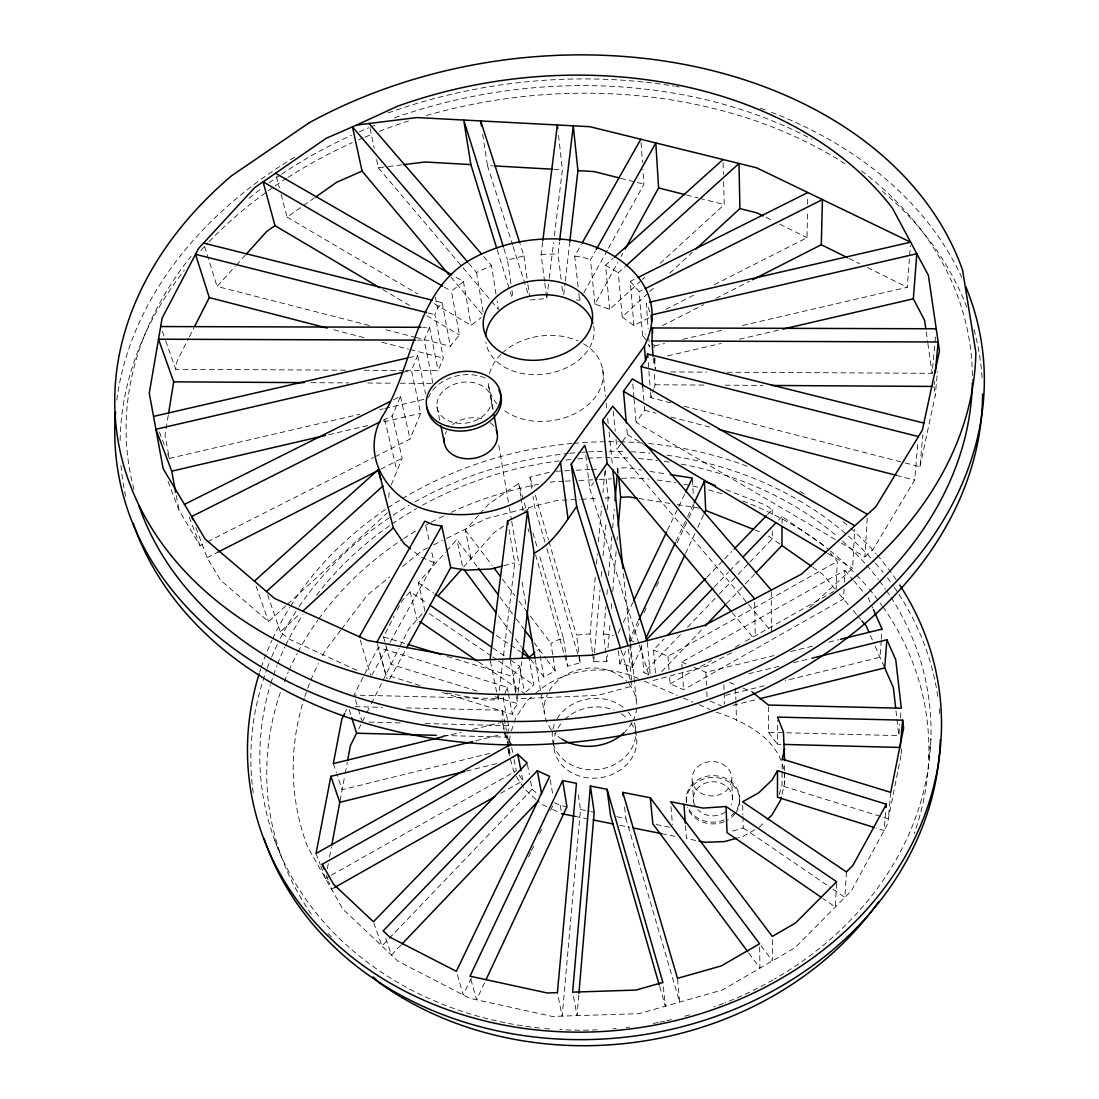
<?xml version="1.0" encoding="UTF-8"?>
<svg xmlns="http://www.w3.org/2000/svg" width="1099" height="1099" viewBox="0 0 1099 1099"><rect width="100%" height="100%" fill="white"/><g stroke="black" fill="none" stroke-linecap="round" stroke-linejoin="round"><path stroke-width="0.75" stroke-dasharray="5 3.75" d="M780.908 744.339L777.501 744.257L777.529 720.477M782.021 523.303L782.048 516.475L823.426 545.159L825.555 547.659M779.054 794.508L782.048 785.826L782.131 770.797M782.131 769.121L782.186 759.107M782.007 794.179L784.425 783.985L784.507 772.24M784.521 770.564L784.576 762.17M714.377 284.682L807.051 237.686L807.504 210.926M807.614 204.235L807.765 195.883M514.236 772.611L509.222 755.329L509.373 748.845M509.565 740.795L510.307 734.146M507.848 733.967L508.617 725.683L507.683 720.917M406.451 707.921L502.367 710.297L502.106 720.147L504.139 730.203M836.092 590.163L837.259 561.397L829.814 552.646M844.005 588.899L843.537 599.024L683.578 689.691L670.102 683.894L669.36 674.14M844.32 582.14L844.856 570.326L681.737 662.079L683.578 689.691M836.545 883.417L835.336 907.018L822.684 898.323M809.675 607.651L852.659 568.183L854.665 529.182M846.395 871.933L844.897 897.361L829.374 886.756M841.298 543.03L864.927 556.918L867.235 517.78M388.785 497.586L389.238 491.198M881.247 640.717L880.024 657.298L785.304 680.624M881.371 639.055L882.099 629.095M742.622 325.455L907.279 287.279L909.505 257.193M909.629 255.531L910.357 245.503M578.775 995.131L577.057 1015.641L572.634 992.15M592.595 653.534L593.652 661.694L606.854 661.584L607.431 654.743M608.008 647.902L610.014 623.944M611.319 608.544L611.745 603.406M612.761 591.427L616.209 550.365M617.075 540.104L617.363 536.683M606.854 661.584L603.53 633.807L605.879 606.483M606.909 594.518L607.349 589.394M608.53 575.739L611.909 536.463M612.651 527.918L614.272 509.139M617.363 473.271L617.803 468.147L626.334 467.721L641.569 470.111M885.657 812.463L884.077 830.556L875.999 828.028M864.927 556.918L873.101 549.418L914.643 480.084L917.995 441.578M578.239 794.769L580.519 809.496L562.166 1016.122L557.413 992.644M593.652 661.694L600.013 590.053M601.235 576.398L601.689 571.288M603.049 555.929L606.085 521.819M607.143 509.867L608.2 497.929L605.096 468.778L602.939 492.613M890.712 792.365L888.335 818.837L782.048 785.826M905.013 462.913L919.959 466.745L922.817 434.833M592.388 651.899L590.067 633.931L595.493 574.337M596.427 564.13L597.348 553.91M598.433 541.986L601.689 506.241M768.38 706.739L768.517 732.319L898.79 735.643L899.82 724.351M900.424 717.908L901.166 709.83M727.167 372.231L932.131 373.317L934.864 343.616M935.015 341.968L935.469 337.022M934.15 384.732L934.466 381.312M901.166 753.749L901.661 748.639M919.959 466.745L935.249 395.324L937.529 371.435M518.082 693.689L517.492 698.758L597.925 695.337L632.227 686.133L630.702 681.229M518.275 691.985L521.764 661.529M563.732 294.697L565.092 282.8M565.298 281.097L569.57 243.717M928.751 757.417L930.894 739.064M561.108 279.407L558.058 253.924L559.46 242.123M446.689 692.974L485.25 700.132L498.177 699.582L514.758 562.812L508.7 527.767M530.034 299.986L546.78 298.502L549.047 279.874M549.253 278.184L553.566 242.604M554.377 235.832L562.386 169.768L558.484 134.943M544.596 281.536L541.093 254.377L542.59 242.467M168.271 415.257L165.015 435.3L169.328 458.407L359.799 414.241M345.526 370.198L175.73 369.291L177.09 360.953L188.602 338.313M329.975 875.985L325.51 878.513L326.128 875.202M327.365 868.581L328.299 863.608M329.535 856.973L331.403 847.041M340.072 800.731L344.894 775.015M345.196 773.38L347.339 761.95M901.015 755.439L887.113 824.964L851.285 890.918L795.099 947.668L722.4 989.965L639.027 1013.663L552.179 1016.438L469.507 998.222L397.934 961.158L342.847 909.093L307.596 846.917A304.753 259.872 -7.7 0 1 304.272 698.208M670.843 402.838L650.924 397.728L653.534 389.623M654.056 388.002L655.1 384.76L654.248 372.973M511.378 730.931L515.898 717.317L527.355 700.516L531.889 696.56M442.609 692.576L512.395 714.391L514.263 708.8L517.739 703.731L512.601 676.476L519.69 666.228L511.269 660.499M507.367 719.323L503.26 698.662L507.134 687.246L378.18 647.462L363.824 675.734M391.244 484.947L402.165 458.269L392.316 415.724L400.489 396.299L391.299 400.901M375.047 456.799L410.064 439.037L420.642 413.306L411.438 370.322L417.634 355.623L409.281 357.546M405.558 370.514L438.158 370.693L443.309 358.137L434.888 314.657L437.512 308.421L442.169 302.706L433.871 300.631M432.924 383.414L424.145 340.154L429.544 327.323L422.703 327.31M484.535 982.808L476.581 999.788L470.001 976.173M618.38 650.828L619.822 663.906L626.293 665.06L632.145 667.574L642.956 644.467M685.515 553.594L694.884 533.578M697.769 527.41L704.267 513.549M632.145 667.574L629.301 639.81L638.052 621.347M675.967 541.299L686.902 518.206M687.631 516.667L693.455 504.359M471.306 977.918L463.242 994.98L456.373 971.31M528.537 856.932L530.735 852.288M531.463 850.736L533.661 846.079M539.54 833.674L543.208 825.912M550.544 810.403L554.212 802.641L560.229 805.457L566.947 806.803M619.822 663.906L627.158 648.396M630.098 642.201L638.89 623.586M644.028 612.734L646.226 608.077M656.501 586.358L658.699 581.714M677.039 542.933L688.043 519.676M688.771 518.124L693.909 507.271L693.744 504.015M618.215 633.051L620.427 628.449M623.353 622.309L632.9 602.362M667.423 530.226L685.034 493.396M358.7 728.994L361.53 723.362M362.23 721.947L366.036 714.35M366.791 712.825L370.597 705.228M371.352 703.703L399.143 648.163M399.871 646.693L408.718 628.999L424.942 610.687L418.224 582.69L445.521 552.22M345.402 712.042L346.817 709.267M363.068 677.231L354.015 695.09L503.26 698.662M477.131 691.12L391.038 664.373L383.537 636.912L394.101 616.072M397.124 610.124L401.657 601.194L410.133 591.729L426.989 603.186M189.371 336.816L193.974 327.763M389.637 679.113L405.929 649.372M641.17 280.63L609.698 309.423L594.985 304.093L617.817 262.4M621.086 256.438L622.707 253.457M371.805 675.239L389.266 643.739M390.09 642.242L434.16 562.729L431.522 551.094M576.343 299.89L579.585 300.343L582.896 294.381M583.72 292.897L607.651 249.72M608.475 248.237L643.959 184.206L642.915 169.232M594.985 304.093L590.465 259.886L595.424 251.012M578.088 286.743L574.695 256.149L581.398 244.308M638.917 643.506L589.655 488.107L593.542 482.612M771.264 591.757L771.374 631.513L616.979 449.367L621.718 442.663M622.666 441.317L627.405 434.6L626.801 427.951M835.391 539.554L636.046 422.332L644.605 410.215L644.206 405.188M340.608 630.29L325.634 650.017A304.753 259.872 -7.7 0 0 321.526 657.449M341.638 628.944L367.341 595.067L389.678 576.934M415.628 337.366L450.37 346.281L459.382 334.975L451.442 291.304L463.448 281.564L454.574 276.453M446.661 550.956L456.896 539.527L477.461 567.002M471.086 558.553L465.358 530.061L478.669 515.211M479.768 513.975L488.643 504.07L518.673 483.464L526.311 509.854M369.305 325.483L217.094 286.427L235.172 266.398M236.312 265.147L245.352 255.133M400.888 945.181L391.478 955.058L385.392 937.351M661.735 671.585L702.975 628.326M726.549 603.612L744.215 585.08M745.397 583.844L754.821 573.953M530.583 781.046L532.136 789.288L381.903 946.005L373.99 923.366M648.41 674.566L643.945 672.657L680.446 634.576M687.521 627.199L718.128 595.273M719.309 594.037L736.976 575.615M738.143 574.379L748.749 563.334M749.93 562.097L772.295 538.757L772.281 530.213M655.43 672.876L653.465 650.072L664.181 638.931M714.185 586.976L728.472 572.139M729.654 570.903L741.564 558.526M778.477 520.184L782.048 516.475M706.781 577.291L723.444 560.078M724.639 558.855L731.769 551.478M767.473 514.593L772.226 509.675L765.687 505.128L723.252 488.602M759.148 827.368L764.986 821.722M356.941 670.294L288.364 638.78L280.355 631.856L300.439 613.366M649.069 317.817L633.876 325.524L622.185 316.979L648.479 292.76M649.729 291.606L655.993 285.836M669.758 273.156L692.301 252.399M195.856 527.589L207.134 557.633L220.432 580.066L268.513 621.622L286.235 605.412M287.498 604.258L387.466 512.78M642.434 279.476L644.948 277.168M660.059 263.348L724.255 204.593L723.609 181.225M622.185 316.979L618.325 272.786L624.672 267.03M609.698 309.423L605.535 265.202L613.118 258.389M535.282 693.579C562.4 669.016 605.096 662.931 638.148 678.481M525.803 691.944L533.784 684.979L528.99 657.518M402.632 566.411L422.071 550.626L427.882 547.728M434.27 303.681L471.073 325.331L481.293 317.529M281.083 194.386L287.059 217.121L302.17 206.502M303.544 205.54L314.534 197.82M503.713 525.995L493.904 532.795L462.803 567.922L456.896 539.527M524.635 511.502L531.009 507.079M334.536 887.539L331.568 889.215L328.642 881.425M500.691 793.354L522.932 780.743L521.64 774.136M331.472 875.147L516.324 770.756L514.002 759.134M670.102 683.894L711.602 660.458M735.313 647.077L739.764 644.563M745.685 641.212L834.608 591.001M754.876 829.759L742.938 836.463L738.267 837.768M653.465 650.072L668 656.24L837.259 561.397M742.965 816.53L743.267 827.973L730.176 831.751M731.591 652.765L706.451 666.2L650.828 681.133M530.611 659.249L543.771 676.97L555.256 670.953L552.962 656.337M537.15 650.484L539.183 649.427L543.771 676.97M552.701 654.702L550.915 643.327L556.863 640.236L563.485 638.478L539.169 554.377M207.134 557.633L217.794 552.193M380.831 469.136L402.165 458.269M646.171 339.976L642.599 335.772L645.649 334.22M662.45 325.661L703.69 304.657M715.916 298.42L749.518 281.303M168.023 481.444L179.013 510.197L199.991 545.585L206.09 542.508M207.601 541.725L373.523 457.569M665.774 309.341L696.162 293.928M383.125 420.34L392.316 415.724M642.599 335.772L639.22 291.661L642.269 290.122M633.876 325.524L630.29 281.344L636.403 278.281M433.707 544.829L442.43 540.488M446.565 538.428L486.335 518.632L556.547 500.471L579.874 499.317M468.778 263.375L476.54 272.483L491.5 265.56L496.02 294.285M535.584 554.913L567.579 666.173L580.327 662.766L576.48 635.03L590.067 633.931M503.713 565.697L514.758 562.812M531.765 488.464L530.02 477.2L552.495 471.416M510.966 283.666L507.463 259.968L523.935 255.902L520.28 244.528M489.824 753.365L342.132 789.728L336.94 774.355M725.491 695.351L767.033 685.117M466.347 771.1L497.998 763.283M733.033 705.311L758.035 699.156M442.897 736.742L461.154 732.264M472.776 729.42L501.007 722.496M693.785 667.189L705.833 672.3L774.012 655.595M790.634 651.515L813.919 645.814M828.893 642.146L838.867 639.7M475.936 740.712L499.276 734.984M748.653 673.742L780.304 665.967M793.615 662.697L810.279 658.617M379.842 409.584L383.18 408.814M384.856 408.43L424.956 399.129M654.468 345.897L664.455 343.589M682.74 339.344L724.323 329.7M328.752 434.654L368.852 425.34M383.881 421.851L420.642 413.306M667.643 355.897L721.123 343.465M739.503 339.193L779.617 329.879M403.086 372.245L411.438 370.322M376.586 159.589L378.303 167.79L386.628 166.76M388.304 166.553L401.63 164.891M541.093 254.377L558.058 253.924M555.888 471.251L569.461 470.564M576.261 470.221L589.833 469.548M591.523 469.465L600.013 469.039M563.595 481.252L553.539 481.747A331.898 283.24 -7.7 0 0 550.201 482.269M565.271 481.17L572.043 480.826M578.885 480.497L597.677 479.562M599.395 479.466L611.36 478.876M621.608 478.367L631.87 477.859A331.898 283.24 -7.7 0 1 648.74 479.123M581.536 499.234L598.199 498.424M604.876 498.094L612.885 497.71M417.29 340.127L424.145 340.154M364.401 370.294L403.841 370.514M670.802 371.929L706.671 372.121M311.031 382.672L348.809 382.905M367.684 383.015L393.442 383.166M400.311 383.208L431.206 383.4M655.1 384.76L706.423 385.062M725.244 385.186L762.885 385.406M355.073 706.657L382.479 707.33M369.044 722.125L403.086 722.991M425.217 723.554L508.617 725.683M443.213 735.492L507.765 737.195L506.749 732.14M482.681 134.147L487.434 165.523L492.544 165.812M553.869 169.287L562.386 169.768M574.695 256.149L583.006 257.248L590.465 259.886M650.045 471.43L666.983 474.081M639.027 498.506L670.624 503.548M677.272 504.606L700.09 508.26M603.53 633.807L613.448 635.552M695.818 840.447L686.422 838.606L685.433 824.909M580.519 809.496L589.627 811.309M591.138 811.611L594.174 812.216M616.663 816.694L625.908 818.521L679.649 1002.123L677.506 978.316M656.158 824.538L669.428 827.176M574.928 816.323L588.24 818.989M619.863 825.308L629.851 827.3M661.461 833.619L676.434 836.6M428.239 312.981L434.888 314.657M620.715 178.313L635.662 182.104M637.31 182.516L643.959 184.206M686.504 195.018L697.989 197.93M699.637 198.342L724.255 204.593M385.845 329.727L413.98 336.94M684.128 406.245L903.351 462.487M333.78 329.796L365.321 337.956M381.916 342.242L408.457 349.111M410.119 349.537L443.309 358.137M644.605 410.215L656.199 413.21M671.104 417.071L712.523 427.786M896.413 475.372L914.643 480.084M383.537 636.912L404.775 643.423M447.252 656.446L512.601 676.476M494.99 696.67L517.739 703.731M419.887 685.474L385.804 674.827L378.18 647.462M605.535 265.202L618.325 272.786M754.793 529.869L762.706 533.001M629.301 639.81L633.821 641.734M681.737 662.079L687.768 664.634M729.571 682.369L735.451 684.869M743.185 688.18L752.444 692.136M434.16 562.729L420.835 557.014L411.85 549.857M710.119 701.107L721.796 706.121M644.399 681.174L677.176 695.324M683.427 698.016L692.782 702.069M699.033 704.761L709.954 709.473M716.205 712.166C748.9 722.551 787.64 744.064 784.425 783.985M546.656 806.639L541.725 804.317L537.136 800.443M552.646 809.455L560.119 812.958M766.085 217.41L773.669 221.16M779.74 224.169L807.051 237.686M848.936 258.402L859.693 263.733M867.358 267.524L907.279 287.279M444.023 286.99L451.442 291.304M287.059 217.121L418.087 294.161M382.672 289.49L410.696 306.113M426.934 315.729L459.382 334.975M627.405 434.6L643.602 444.202M827.629 553.346L852.659 568.183M418.224 582.69L433.844 593.24M496.336 635.456L509.112 644.083M510.54 645.044L520.473 651.762M492.998 648.08L505.65 656.68M429.187 613.572L491.377 656.034M492.792 656.996L497.036 659.895M498.451 660.856L533.784 684.979M743.267 827.973L827.959 885.794M478.532 661.886L524.676 693.593M768.435 536.051L781.925 545.53M812.724 567.153L822.519 574.035L835.048 588.927M532.136 789.288L539.046 795.113M535.996 799.468L524.553 789.027M327.969 933.559L331.61 937.049M630.29 281.344L639.22 291.661M483.711 256.52L491.5 265.56M844.856 570.326L852.577 579.393M853.676 580.684L865.806 594.916M378.303 167.79L462.047 266.59M463.146 267.881L498.41 309.492L497.078 301.044M839.279 593.955L848.936 605.439M853.264 610.577L856.506 614.437M857.577 615.715L860.819 619.575M450.92 277.072L483.835 316.333M732.209 612.624L753.062 637.502M768.517 732.319L777.501 744.257M465.358 530.061L492.16 565.545M502.463 579.187L514.84 595.576M518.962 601.029L526.174 610.577M530.295 616.044L550.915 643.327M499.839 596.936L512.436 613.709M516.255 618.874L523.756 628.82M534.045 642.558L546.024 658.617M547.055 659.991L555.256 670.953M761.071 945.813L772.377 960.897L772.309 936.417M498.218 615.632L511.378 633.354M515.431 638.807L521.503 646.981M748.721 953.012L759.945 968.123L759.643 947.008M509.332 741.646L505.952 733.349M519.154 775.042L522.932 780.743M516.31 776.54L523.619 787.598M868.004 597.513L872.702 608.035M870.367 635.387L872.427 640.085M875.189 646.349L884.695 667.904M649.921 312.02L646.253 303.008L648.122 328.422M274.681 840.172L281.605 857.206M648.273 344.042L649.482 347.064L648.863 338.588M654.262 359.002L655.347 368.769M189.234 517.052L199.991 545.585M316.059 853.456L320.194 864.418M320.784 865.985L325.51 878.513M326.307 875.189L328.065 879.859M159.396 431.948L165.235 447.513M167.584 453.736L169.328 458.407M162.35 331.307L165.138 339.22M165.702 340.8L175.73 369.291M256.067 586.001L268.513 621.622M267.593 594.71L280.355 631.856M333.313 763.599L336.431 772.817M487.434 165.523L512.587 244.898M513.096 246.519L529.017 296.744M639.426 645.14L649.797 677.863M503.905 248.58L507.463 259.968M204.538 246.286L217.094 286.427M349.207 709.638L351.172 715.93M497.229 249.858L512.45 299.065M621.114 650.21L630.208 679.594M355.458 699.829L357.876 707.729M358.356 709.308L361.75 720.367M530.02 477.2L532.933 487.063M535.35 495.278L548.415 539.678M548.896 541.312L576.48 635.03M544.994 542.068L534.485 506.172L533.001 496.514M546.904 548.593L580.327 662.766M508.081 748.872L509.936 755.233M360.307 639.961L370.5 675.143M532.974 532.933L537.274 547.783M528.056 528.743L529.004 532.012M659.675 986.449L665.348 1006.176L662.889 982.451M377.328 643.753L387.123 678.894M276.371 176.513L279.366 187.888M410.133 591.729L417.016 619.63M384.719 419.488L396.918 471.031M425.89 526.174L429.654 542.782M400.489 396.299L410.064 439.037M417.634 355.623L425.588 393.758M370.088 128.432L374.196 148.104M436.976 406.644L439.93 421.151M506.282 735.011L507.285 740.012M508.961 748.337L510.307 754.999M490.456 661.337L498.177 699.582M503.012 723.774L504.359 730.464M504.702 732.14L506.392 740.506M504.468 731.879L506.172 740.245M507.862 748.625L509.222 755.329M502.367 710.297L506.419 730.464M429.544 327.323L438.158 370.693M511.694 747.526L513.673 757.472M507.134 687.246L508.068 692.04M508.384 693.634L512.395 714.391M435.355 297.17L437.512 308.421M527.451 764.574L529.32 774.452M510.293 660.472L516.873 695.433M442.169 302.706L450.37 346.281M176.28 495.553L179.013 510.197M519.69 666.228L524.374 691.972M463.448 281.564L471.073 325.331M550.201 779.686L552.783 794.453M488.725 386.285L492.75 409.913M498.781 445.356L509.112 506.103M509.4 507.779L511.406 519.593M511.694 521.283L519.168 565.161M522.039 582.03L526.064 605.659M535.254 659.647L544.431 713.649M491.28 398.415A27.475 20.441 -10.2 0 1 453.049 422.373A27.475 20.441 -10.2 0 1 448.117 387.301A27.475 20.441 -10.2 0 1 491.28 398.415L493.204 409.748M560.229 805.457L561.342 812.024M553.401 745.081L552.55 740.025A41.954 35.635 -7.7 0 1 552.632 730.711M476.54 272.483L483.272 312.954M518.673 483.464L520.761 496.308M521.022 497.916L523.097 510.774M511.969 290.438L513.233 298.901M563.485 638.478L565.655 653.136M565.889 654.77L567.579 666.173M926.237 331.898L927.652 341.83M927.886 343.492L932.131 373.317M933.985 386.45L935.249 395.324M523.935 255.902L527.685 283.034M527.918 284.723L529.567 296.593M544.816 283.226L546.78 298.502M624.548 807.092L625.908 818.521M561.919 286.207L562.935 294.697M585.808 455.261L589.655 488.107M895.987 710.806L898.79 735.643M578.843 293.543L579.585 300.343M626.293 665.06L627.213 673.769M635.469 727.277L635.826 730.67M628.394 649.124L631.87 682.767M602.664 369.044L605.425 396.299M606.126 403.113L606.813 409.927M607.678 418.444L608.2 423.555M609.066 432.072L612.528 466.155M623.435 573.486L636.239 699.555M613.256 411.218L615.206 431.124M616.017 439.421L616.979 449.367M617.803 468.147L618.449 474.631M641.335 644.921L643.945 672.657M647.352 642.338L650.526 677.753M632.804 383.922L633.931 397.288M634.068 398.951L636.046 422.332M670.981 806.639L672.464 824.58M642.75 386.766L644.069 403.512M668 656.24L669.236 672.506M648.286 362.45L650.416 391.01M650.539 392.686L650.924 397.728M653.919 344.358L654.166 347.71M654.867 357.752L655.1 361.104M654.482 358.343L655.196 368.467M653.163 357.807L653.768 366.228M641.047 142.595L642.448 162.57M692.315 781.664L693.606 801.679M692.466 479.672L693.318 495.91M705.833 672.3L706.478 685.268M706.808 691.752L707.207 699.843M723.856 684.732L724.104 691.202M724.159 692.81L724.584 704.129M731.797 780.111A19.919 17.199 -1.2 0 1 700.571 792.915A19.919 17.199 -1.2 0 1 703.511 763.214A19.919 17.199 -1.2 0 1 731.797 780.111L732.484 800.168M735.547 688.153L735.877 699.623M735.932 701.258L736.495 720.93M723.101 162.858L723.43 174.549M739.6 800.704L739.654 802.49M742.663 805.072L742.924 814.895M754.711 602.17L755.205 636.816M772.226 509.675L772.254 518.22M635.662 736.605A41.954 35.635 -7.7 0 1 596.084 769.698A41.954 35.635 -7.7 0 1 553.154 743.061M552.921 729.173A41.954 35.635 -7.7 0 1 555.517 721.645M557.069 718.801A41.954 35.635 -7.7 0 1 624.52 708.443M627.969 711.877A41.954 35.635 -7.7 0 1 632.475 718.444M634.315 722.757A41.954 35.635 -7.7 0 1 635.909 733.486M630.895 722.936A41.693 35.511 -7.7 0 1 620.866 769.643A41.693 35.511 -7.7 0 1 565.903 768.874A41.693 35.511 -7.7 0 1 562.345 721.974M564.652 719.543A41.693 35.511 -7.7 0 1 613.984 710.091M621.498 713.993A41.693 35.511 -7.7 0 1 627.817 719.241M304.794 696.601A304.753 259.872 -7.7 0 1 318.408 663.508M428.418 397.879A37.462 27.873 -10.2 0 1 487.599 379.196M445.287 434.105A26.884 20.304 -10.2 0 1 446.537 431.522M452.623 424.64A26.884 20.304 -10.2 0 1 481.705 418.76M490.154 422.703A26.884 20.304 -10.2 0 1 495.017 427.827M259.652 672.19A347.916 294.189 -7.7 0 1 260.697 668.961M261.232 667.354A347.916 294.189 -7.7 0 1 271.975 640.332M272.689 638.78A347.916 294.189 -7.7 0 1 289.779 607.404M290.672 605.989A347.916 294.189 -7.7 0 1 386.587 508.7M388.002 507.752A347.916 294.189 -7.7 0 1 400.792 499.592M402.22 498.726A347.916 294.189 -7.7 0 1 572.139 443.46M573.843 443.309A347.916 294.189 -7.7 0 1 618.339 441.784M620.028 441.825A347.916 294.189 -7.7 0 1 641.981 442.952M648.74 443.556A347.916 294.189 -7.7 0 1 749.381 467.102M799.825 491.349A347.916 294.189 -7.7 0 1 805.704 494.866M843.084 521.682A347.916 294.189 -7.7 0 1 849.445 527.135M850.722 528.262A347.916 294.189 -7.7 0 1 876.082 553.841M877.208 555.132A347.916 294.189 -7.7 0 1 896.001 579.434M628.765 683.647A46.446 39.056 -7.7 0 1 633.491 719.859M632.09 722.606A46.446 39.056 -7.7 0 1 625.372 731.481M562.001 739.174A46.446 39.056 -7.7 0 1 554.5 733.28M551.451 729.832A46.446 39.056 -7.7 0 1 547.783 693.51M549.239 690.831A46.446 39.056 -7.7 0 1 626.732 681.394M583.528 343.781A57.629 42.724 -7.7 0 1 585.959 406.616A57.629 42.724 -7.7 0 1 501.748 408.553M497.023 403.937A57.629 42.724 -7.7 0 1 488.478 379.897M489.495 373.509A57.629 42.724 -7.7 0 1 501.075 354.235M502.243 353.109A57.629 42.724 -7.7 0 1 577.662 340.786M695.104 805.938A19.603 17.048 -1 0 1 712.166 781.774A19.603 17.048 -1 0 1 731.385 804.523M725.546 811.818A19.603 17.048 -1 0 1 697.824 809.702M686.367 801.528A26.692 23.23 -0.9 0 1 719.79 778.174A26.692 23.23 -0.9 0 1 735.904 812.587M734.956 813.864A26.692 23.23 -0.9 0 1 727.387 820.211M724.296 821.695A26.692 23.23 -0.9 0 1 687.493 807.504M686.573 802.765A26.733 23.244 -1 0 1 717.139 775.908A26.733 23.244 -1 0 1 736.715 809.455M734.888 812.079A26.733 23.244 -1 0 1 730.162 816.612M724.227 819.923A26.733 23.244 -1 0 1 688.606 808.576M133.968 489.453A424.873 315.647 -7.7 0 1 191.116 256.273M249.061 198.232A424.873 315.647 -7.7 0 1 262.221 187.943M269.008 182.929A424.873 315.647 -7.7 0 1 280.149 175.153M281.55 174.191A424.873 315.647 -7.7 0 1 351.378 135.301M359.236 131.798A424.873 315.647 -7.7 0 1 368.769 127.745M370.363 127.086A424.873 315.647 -7.7 0 1 375.171 125.149M394.541 117.854A424.873 315.647 -7.7 0 1 811.969 139.298M861.561 170.922A424.873 315.647 -7.7 0 1 972.354 381.188M593.639 325.95A54.469 39.66 -7.7 0 1 546.34 373.866A54.469 39.66 -7.7 0 1 485.937 342.229M125.657 496.336A432.965 323.587 -7.7 0 1 120.739 462.349M120.134 440.438A432.965 323.587 -7.7 0 1 184.357 270.189M200.801 250.627A432.965 323.587 -7.7 0 1 207.821 243.03M209.016 241.78A432.965 323.587 -7.7 0 1 266.851 191.775M268.225 190.786A432.965 323.587 -7.7 0 1 273.775 186.885M275.176 185.91A432.965 323.587 -7.7 0 1 286.523 178.354M287.965 177.434A432.965 323.587 -7.7 0 1 352.298 142.65M358.604 139.861A432.965 323.587 -7.7 0 1 363.357 137.815M364.937 137.155A432.965 323.587 -7.7 0 1 372.932 133.872M379.347 131.331A432.965 323.587 -7.7 0 1 408.416 121.014M426.302 115.56A432.965 323.587 -7.7 0 1 845.598 164.136M882.401 191.253A432.965 323.587 -7.7 0 1 967.34 308.833M974.016 329.631A432.965 323.587 -7.7 0 1 982.218 380.24M116.796 400.16A436.55 324.466 -7.7 0 1 294.614 157.157M388.084 112.963A436.55 324.466 -7.7 0 1 674.195 86.148M675.871 86.436A436.55 324.466 -7.7 0 1 679.196 87M760.302 108.142A436.55 324.466 -7.7 0 1 765.11 109.873M771.443 112.263A436.55 324.466 -7.7 0 1 961.749 277.401M939.247 708.608A345.649 293.172 -7.7 0 1 939.7 713.787M253.21 792.613A345.649 293.172 -7.7 0 1 252.372 785.936M252.193 784.274A345.649 293.172 -7.7 0 1 266.686 669.744M267.277 668.151A345.649 293.172 -7.7 0 1 271.013 658.617M271.659 657.051A345.649 293.172 -7.7 0 1 277.264 644.577M280.3 638.45A345.649 293.172 -7.7 0 1 298.214 607.953M299.148 606.566A345.649 293.172 -7.7 0 1 391.711 516.104M393.126 515.184A345.649 293.172 -7.7 0 1 408.938 505.361M414.845 501.968A345.649 293.172 -7.7 0 1 568.238 453.489M569.928 453.31A345.649 293.172 -7.7 0 1 580.121 452.417M581.824 452.28A345.649 293.172 -7.7 0 1 586.935 451.95M588.638 451.854A345.649 293.172 -7.7 0 1 602.279 451.332M609.093 451.249A345.649 293.172 -7.7 0 1 624.314 451.469M631.032 451.758A345.649 293.172 -7.7 0 1 649.88 453.159M667.052 455.22A345.649 293.172 -7.7 0 1 874.337 561.96M875.463 563.251A345.649 293.172 -7.7 0 1 883.129 572.428M887.319 577.799A345.649 293.172 -7.7 0 1 893.322 586.014M894.284 587.388A345.649 293.172 -7.7 0 1 897.127 591.564M898.968 594.367A345.649 293.172 -7.7 0 1 938.271 700.022M891.097 597.458A336.459 285.3 -7.7 0 1 774.438 979.072M772.954 979.923A336.459 285.3 -7.7 0 1 725.052 1002.824M723.485 1003.428A336.459 285.3 -7.7 0 1 714.02 1006.986M689.719 1014.83A336.459 285.3 -7.7 0 1 683.125 1016.657M671.503 1019.584A336.459 285.3 -7.7 0 1 666.502 1020.737M664.826 1021.108A336.459 285.3 -7.7 0 1 659.826 1022.166M658.15 1022.496A336.459 285.3 -7.7 0 1 653.136 1023.471M629.672 1027.125A336.459 285.3 -7.7 0 1 626.279 1027.524M616.086 1028.582A336.459 285.3 -7.7 0 1 612.665 1028.87M597.265 1029.832A336.459 285.3 -7.7 0 1 559.734 1029.626M549.665 1028.952A336.459 285.3 -7.7 0 1 541.216 1028.183M539.499 1028.005A336.459 285.3 -7.7 0 1 270.395 684.828M270.876 683.221A336.459 285.3 -7.7 0 1 272.937 676.792M273.472 675.198A336.459 285.3 -7.7 0 1 276.934 665.651M277.552 664.057A336.459 285.3 -7.7 0 1 284.971 646.885M285.713 645.347A336.459 285.3 -7.7 0 1 302.981 614.533M316.512 595.273A336.459 285.3 -7.7 0 1 390.543 525.034M391.972 524.044A336.459 285.3 -7.7 0 1 416.507 508.617M422.456 505.265A336.459 285.3 -7.7 0 1 559.116 460.893M565.82 460.083A336.459 285.3 -7.7 0 1 570.876 459.533M577.634 458.915A336.459 285.3 -7.7 0 1 586.124 458.31M587.828 458.214A336.459 285.3 -7.7 0 1 630.084 458.077M638.615 458.599A336.459 285.3 -7.7 0 1 657.449 460.44M664.291 461.346A336.459 285.3 -7.7 0 1 669.415 462.102M681.284 464.135A336.459 285.3 -7.7 0 1 837.548 536.71M842.548 541.065A336.459 285.3 -7.7 0 1 865.449 563.883M866.589 565.161A336.459 285.3 -7.7 0 1 878.499 579.599M879.53 580.945A336.459 285.3 -7.7 0 1 885.492 589.133M886.453 590.506A336.459 285.3 -7.7 0 1 890.19 596.07M882.95 606.868A331.898 283.24 -7.7 0 1 914.272 833.427M311.305 914.244A331.898 283.24 -7.7 0 1 280.712 691.395M284.284 681.71A331.898 283.24 -7.7 0 1 288.226 672.135M288.927 670.555A331.898 283.24 -7.7 0 1 297.197 653.479M298.008 651.954A331.898 283.24 -7.7 0 1 317.748 620.276M318.751 618.888A331.898 283.24 -7.7 0 1 402.385 539.444M403.8 538.51A331.898 283.24 -7.7 0 1 418.046 529.636M425.34 525.432A331.898 283.24 -7.7 0 1 429.778 522.987M431.275 522.19A331.898 283.24 -7.7 0 1 444.903 515.252M451.057 512.34A331.898 283.24 -7.7 0 1 538.469 484.343M657.202 480.043A331.898 283.24 -7.7 0 1 675.761 482.736M684.114 484.274A331.898 283.24 -7.7 0 1 698.978 487.489M708.704 489.962A331.898 283.24 -7.7 0 1 721.823 493.753M742.91 501.034A331.898 283.24 -7.7 0 1 828.811 549.72M830.13 550.791A331.898 283.24 -7.7 0 1 855.365 573.76M856.574 574.997A331.898 283.24 -7.7 0 1 868.183 587.828M869.295 589.146A331.898 283.24 -7.7 0 1 881.961 605.467"/><path stroke-width="1.5" d="M886.082 807.531L886.371 804.234L777.501 770.66L777.46 797.228L874.378 827.52M756.002 572.716L781.925 545.53L782.007 526.723M784.59 760.494L783.463 732.181L777.529 717.084L902.677 720.161L903.598 728.239L890.712 792.365L782.186 759.107L784.659 748.749M752.568 279.75L821.296 244.734L822.423 199.592L645.319 288.584M895.616 707.495L893.391 687.631L884.695 667.904L886.879 639.797L811.941 658.205M925.77 328.574L924.589 320.29L913.324 298.804L916.813 253.745L651.144 315.028L651.625 321.787M578.926 993.414L594.174 812.216L590.41 786.032L607.074 789.302L662.889 982.451L635.978 990.075L572.634 992.15L590.41 786.032M618.229 526.407L620.674 497.325L618.6 476.252M615 500.594L617.212 474.974M902.677 720.161L900.108 747.471L784.315 744.435M935.276 372.767L938.161 341.995L651.968 340.965L653.053 356.131M522.149 658.136L534.155 553.195L527.493 511.323L507.546 521.091L490.113 659.675M569.763 242.014L577.937 170.647L573.266 125.835L559.666 240.447M509.991 658.796L527.493 511.323M542.81 240.763L557.372 124.984L557.743 128.308M168.545 413.581L173.697 381.834L158.517 339.206L415.573 340.127M331.719 845.378L339.783 802.311L330.868 776.334L472.597 741.537M347.641 760.316L350.402 745.603L356.584 733.225L351.666 717.496M330.868 776.334L316.059 853.456L511.021 744.202L509.332 741.646M781.307 797.16L780.606 800.127L771.993 814.95L767.322 819.456M642.75 386.766L641.17 366.668L645.511 360.623L647.668 354.057L923.874 423.074M651.968 340.965L652.339 327.955L936.224 328.766M644.399 346.116C674.786 284.875 609.272 238.675 553.58 238.895C524.951 238.565 496.569 245.187 471.485 259.13C415.518 290.521 413.801 364.25 383.551 414.502C358.315 454.505 387.288 500.388 429.654 510.705C477.406 523.042 534.663 506.199 560.49 462.336L644.399 346.116L645.511 360.623M485.992 979.717L566.947 806.803L562.633 780.592L576.467 783.312L557.413 992.644L547.22 992.974L470.001 976.173L562.633 780.592M645.841 638.313L684.787 555.132M704.267 513.549L705.709 510.472L704.39 481.266L715.394 485.552M638.78 619.809L675.239 542.837M694.183 502.82L704.39 481.266M633.642 600.823L666.681 531.765M685.776 491.857L692.384 478.051L670.363 474.603M344.701 713.443L341.871 718.993L333.313 763.599L442.897 736.742M194.743 326.252L209.318 297.582L195.512 254.322L426.577 312.569M406.74 647.874L450.714 567.565L441.757 526.036L432.718 524.539L424.763 521.187L359.373 636.761M625.152 248.992L658.589 187.929L655.801 142.952L596.249 249.528M886.371 804.234L852.906 865.394L846.395 871.933L742.581 801.803L758.681 792.846L771.896 780.208L777.501 770.66M376.875 642.146L441.757 526.036M582.236 242.824L640.813 139.257M534.155 553.195C553.484 543.03 564.433 523.756 576.659 506.543L571.26 464.066L584.654 445.411L647.201 640.662M595.479 479.865L607.101 463.38L602.595 420.409L612.761 406.232L771.251 590.094M626.348 422.95L623.476 391.313L632.378 378.908L867.427 514.373M438.309 595.589L461.69 569.186M246.478 253.883L266.823 231.353L274.97 225.625L379.718 287.732M402.069 943.945L538.634 800.718M705.338 625.853L725.367 604.848M537.356 770.715L383.18 930.908L389.747 937.09L456.373 971.31L549.637 776.402L537.356 770.715L541.56 793.725M667.752 635.222L712.99 588.212M742.759 557.289L776.086 522.657M646.102 640.003L705.599 578.527M734.159 549.019L766.278 515.816M302.953 611.044L393.332 527.795L378.331 469.616L254.364 581.137M696.065 248.937L739.888 208.563L739.009 163.463L625.949 265.876M266.48 591.482L382.974 485.95M614.382 257.248L723.018 159.52M534.815 652.49L528.99 657.518L521.901 652.724M315.908 196.858L336.5 182.379L362.066 171.087L448.722 274.462M334.536 887.539L494.756 796.72M322.213 864.281L517.766 754.299L527.135 762.926L373.426 921.759L333.656 884.407L322.213 864.281L323.971 868.952M217.794 552.193L379.306 469.905M380.062 421.879L191.707 516.516L192.888 519.69M184.453 504.372L389.774 401.671M637.942 277.525L807.82 192.545M356.557 125.066L397.989 106.04A396.821 290.892 -7.7 0 1 892.512 208.315L928.408 275.354L939.466 350.952L922.349 430.094L875.834 506.763L801.528 574.104L704.445 625.4L592.746 655.169L476.801 660.252L367.547 640.456L274.668 598.474L205.225 539.183L163.147 468.655L149.272 393.112L162.116 318.161L198.589 248.443L254.734 187.599L326.252 138.268L356.557 125.066L416.823 117.566L589.875 126.701L756.524 167.776L910.604 242.165L649.605 302.225M736.715 838.194L724.516 841.573L705.201 842.301L698.95 841.065M726.027 806.515L703.25 808.095L670.582 801.748L772.309 936.417L795.525 922.981L836.641 881.728L726.027 806.515L727.043 832.616L821.283 897.361M502.133 566.109L491.102 568.98L465.921 570.161L450.714 567.565M339.783 802.311L464.685 771.498M759.711 698.744L884.695 667.904M840.529 639.288L882.099 629.095L873.375 609.547M401.423 372.63L155.907 429.256L171.719 471.155L325.414 435.438M782.955 329.096L913.324 298.804M153.558 416.397L407.605 357.931M403.306 164.685L424.97 161.993L470.853 164.589L496.721 248.223M620.674 497.325L629.04 496.913L637.365 498.232M160.674 326.554L420.986 327.296M173.697 381.834L304.162 382.631M771.443 385.461L932.282 386.436M356.584 733.225L436.427 735.327M494.248 165.908L552.165 169.191M577.937 170.647L594.161 171.568L619.053 177.887M622.79 792.379L650.278 797.764L759.601 943.753L721.219 965.952L677.506 978.316L622.79 792.379L623.174 795.649M561.616 813.672L574.928 816.323M593.24 819.978L613.201 823.975M633.175 827.959L661.461 833.619M203.535 243.085L432.223 300.219M641.17 366.668L918.434 436.564M658.589 187.929L684.856 194.592M739.888 208.563L756.977 212.904L763.049 215.912M209.318 297.582L327.145 328.079M719.158 429.503L896.413 475.372M408.031 644.426L440.713 654.441M705.709 510.472L753.2 529.251M821.296 244.734L847.398 257.647M275.519 173.257L451.607 274.736M442.54 286.138L263.101 181.83L274.97 225.625M623.476 391.313L854.83 525.789M645.072 445.081L826.16 552.467M435.273 594.202L493.492 633.532M429.791 605.096L491.596 647.119M419.818 621.553L477.131 660.939M781.925 545.53L811.323 566.164M752.444 692.136L768.366 705.036L901.304 708.223L895.754 659.702L886.879 639.797M410.559 548.841L404.144 543.73L393.332 527.795M373.179 976.929L379.292 982.794A331.898 283.24 -7.7 0 0 878.733 901.551M369.058 123.514L481.486 253.938M467.679 262.07L352.449 126.852L362.066 171.087M602.595 420.409L754.67 598.859M861.904 620.853L866.218 625.99L868.979 632.255M607.101 463.38L731.11 611.319M494.22 568.279L500.402 576.467M478.491 568.375L498.039 594.477M524.786 630.194L531.985 639.81M463.805 569.282L496.198 612.912M522.506 648.355L529.594 657.889M747.705 951.638L652.847 823.879L650.278 797.764M519.758 242.893L480.689 120.945L481.444 125.89M503.397 246.959L463.737 120.052L470.853 164.589M571.26 464.066L628.051 645.759M576.659 506.543L620.605 648.575M659.208 984.8L610.508 815.458L607.074 789.302M378.331 469.616L380.721 479.315M440.905 425.986L444.188 442.114M507.628 741.674L508.631 746.674M517.766 754.299L520.995 770.825M171.719 471.155L175.661 492.311M507.546 521.091L508.123 524.429M526.916 610.714L534.966 657.958M494.042 414.611L497.339 434.05M560.49 462.336L568.032 518.769M612.871 469.561L622.913 568.375M647.668 354.057L647.915 357.422M683.949 804.372L685.309 823.192M652.339 327.955L652.696 333.024M498.864 389.994A37.462 27.873 -10.2 0 1 472.543 429.544A37.462 27.873 -10.2 0 1 427.099 408.141M496.267 430.204A26.884 20.304 -10.2 0 1 473.408 458.379A26.884 20.304 -10.2 0 1 444.23 438.103M899.751 585.039A347.916 294.189 -7.7 0 1 635.181 1028.293A347.916 294.189 -7.7 0 1 259.144 673.811M624.191 732.635A46.446 39.056 -7.7 0 1 562.001 739.174M972.327 382.892A424.873 315.647 -7.7 0 1 598.351 715.38A424.873 315.647 -7.7 0 1 139.024 506.007M485.703 336.294A54.469 39.66 -7.7 0 1 535.46 295.315A54.469 39.66 -7.7 0 1 592.938 323.079M982.575 394.019A432.965 323.587 -7.7 0 1 603.969 738.404A432.965 323.587 -7.7 0 1 133.116 523.097M965.815 286.729A436.55 324.466 -7.7 0 1 599.779 726.343A436.55 324.466 -7.7 0 1 115.56 411.988M940.291 739.723A345.649 293.172 -7.7 0 1 639.357 1035.354A345.649 293.172 -7.7 0 1 264.172 838.825M309.286 122.703L231.642 175.73A432.402 317.391 -7.7 0 0 383.812 680.116A432.402 317.391 -7.7 0 0 975.857 352.477L962.6 270.189A432.402 317.391 -7.7 0 0 309.286 122.703M448.488 426.412A37.531 27.901 -10.1 0 0 500.608 393.607A37.531 27.901 -10.1 0 0 441.551 378.592A37.531 27.901 -10.1 0 0 448.488 426.412M504.798 354.139A54.936 39.743 -7.7 0 0 592.169 321.842A54.936 39.743 -7.7 0 0 516.805 284.778A54.936 39.743 -7.7 0 0 504.798 354.139"/></g></svg>
